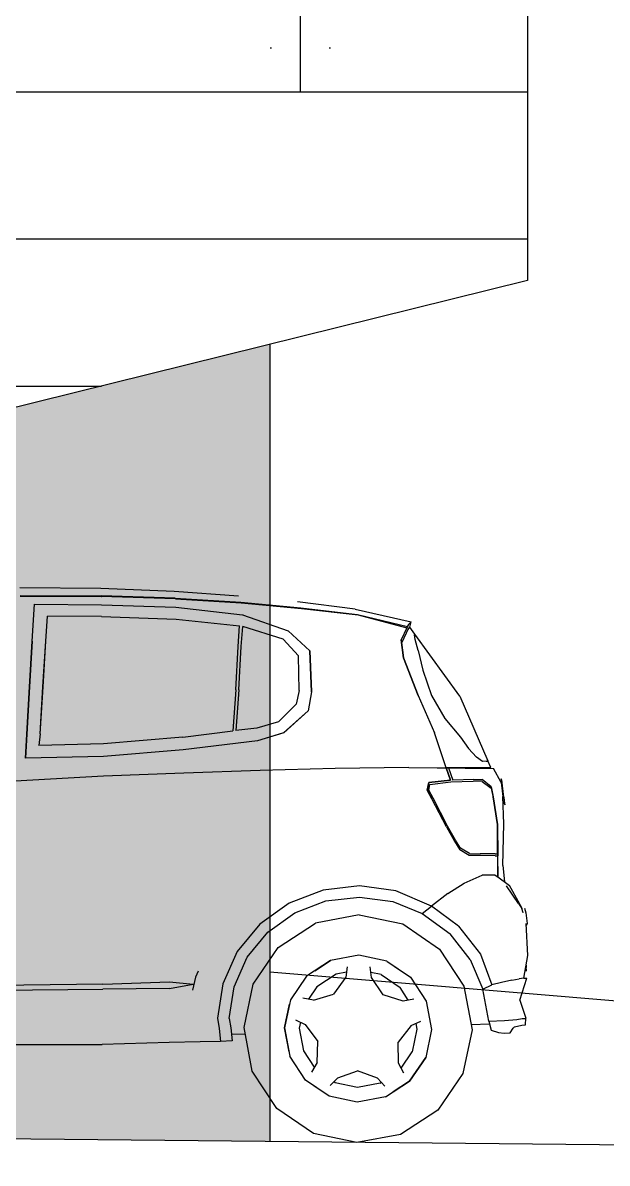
# Model space of a CAD drawing. Header units: millimetres. Extents: x 589 to 1175, y -455 to -172.
# Drawn here: x 1044.846 to 1046.434, y -345.633 to -342.532 of the extents above; entities that cross this region are included whole.
import ezdxf

# ---------------------------------------------------------------- set-up
doc = ezdxf.new("R2010")
doc.units = ezdxf.units.MM
doc.layers.add('FLOATING-WINDOWS', color=2, linetype='Continuous', plot=False)
for name, color, linetype in [('pohled', 4, 'Continuous'), ('srafa fasada', 253, 'Continuous'), ('stafaz', 252, 'Continuous'), ('ZDIVO', 1, 'Continuous')]:
    doc.layers.add(name, color=color, linetype=linetype)

# ---------------------------------------------------------------- blocks, each defined once
blk = doc.blocks.new('A$C57EF654B')
for p, q in [((10.0078, 1.0343), (10.228, 1.0349)), ((10.228, 1.0349), (10.427, 1.0285)), ((10.427, 1.0285), (10.6023, 1.0178)), ((10.0093, 1.0132), (10.2294, 1.0145)), ((10.0095, 1.0112), (10.2297, 1.0125)), ((10.0095, 1.0112), (10.2296, 1.0125)), ((10.4304, 1.0096), (10.2294, 1.0145)), ((10.431, 1.0077), (10.2296, 1.0125)), ((10.431, 1.0077), (10.2297, 1.0125)), ((10.4304, 1.0096), (10.4304, 1.0096)), ((10.4304, 1.0096), (10.6091, 1.0004)), ((10.431, 1.0077), (10.6102, 0.9986)), ((10.431, 1.0077), (10.6102, 0.9986)), ((10.6091, 1.0004), (10.7721, 0.9873)), ((10.6102, 0.9986), (10.7737, 0.9856)), ((10.6102, 0.9986), (10.7737, 0.9856)), ((10.9197, 0.9851), (10.7631, 1.0031)), ((10.0432, 0.8886), (10.0482, 0.9899)), ((10.0432, 0.8886), (10.0482, 0.9899)), ((10.0482, 0.9899), (10.2304, 0.9899)), ((10.2304, 0.9899), (10.4323, 0.9851)), ((10.4323, 0.9851), (10.6142, 0.9668)), ((10.6142, 0.9669), (10.6142, 0.9668)), ((10.6142, 0.9668), (10.7382, 0.9242)), ((10.6142, 0.9668), (10.7382, 0.9242)), ((10.7721, 0.9873), (10.7721, 0.9873)), ((10.7721, 0.9873), (10.9262, 0.9708)), ((10.7721, 0.9873), (10.9262, 0.9708)), ((10.7737, 0.9856), (10.9283, 0.9693)), ((10.7737, 0.9856), (10.9282, 0.9693)), ((10.9197, 0.9851), (11.072, 0.9516)), ((10.9262, 0.9708), (11.062, 0.9391)), ((10.9262, 0.9708), (11.062, 0.9391)), ((10.9282, 0.9693), (11.0602, 0.9356)), ((10.9283, 0.9693), (11.0602, 0.9356)), ((10.0802, 0.8891), (10.0838, 0.9574)), ((10.0802, 0.8891), (10.0838, 0.9574)), ((10.231, 0.9577), (10.0838, 0.9574)), ((10.231, 0.9577), (10.0838, 0.9574)), ((10.231, 0.9577), (10.4335, 0.9529)), ((10.231, 0.9577), (10.4336, 0.9529)), ((10.4335, 0.9529), (10.4336, 0.9529)), ((10.4336, 0.9529), (10.6063, 0.9363)), ((10.6026, 0.8802), (10.6063, 0.9363)), ((10.6109, 0.8799), (10.6146, 0.9346)), ((10.611, 0.8799), (10.6146, 0.9346)), ((10.7253, 0.9014), (10.6146, 0.9346)), ((11.0602, 0.9356), (11.0456, 0.9026)), ((11.0637, 0.9313), (11.0591, 0.9213)), ((11.0659, 0.9453), (11.0602, 0.9356)), ((11.0602, 0.9356), (11.062, 0.9391)), ((11.062, 0.9391), (11.0659, 0.9453)), ((11.0671, 0.936), (11.0637, 0.9313)), ((11.0703, 0.9504), (11.0659, 0.9453)), ((11.0686, 0.9371), (11.0671, 0.936)), ((11.0686, 0.9371), (11.072, 0.9516)), ((11.0825, 0.9181), (11.0686, 0.9371)), ((11.072, 0.9516), (11.0703, 0.9504)), ((10.7253, 0.9014), (10.767, 0.8563)), ((10.7382, 0.9242), (10.798, 0.8705)), ((10.798, 0.8705), (10.7382, 0.9242)), ((11.0456, 0.9025), (11.0455, 0.9026)), ((11.0455, 0.9026), (11.0521, 0.8542)), ((11.0522, 0.8542), (11.0456, 0.9026)), ((11.0591, 0.9213), (11.0468, 0.8934)), ((11.0591, 0.9213), (11.0591, 0.9213)), ((11.0817, 0.9163), (11.0825, 0.9181)), ((11.0836, 0.9043), (11.0817, 0.9163)), ((11.2064, 0.7508), (11.0825, 0.9181)), ((11.092, 0.8745), (11.0836, 0.9043)), ((10.0432, 0.8886), (10.0371, 0.7647)), ((10.0372, 0.7648), (10.0432, 0.8886)), ((10.0736, 0.7652), (10.0802, 0.8891)), ((10.0737, 0.7652), (10.0802, 0.8891)), ((10.5973, 0.7622), (10.6026, 0.8802)), ((10.5973, 0.7622), (10.6026, 0.8801)), ((10.6026, 0.8801), (10.6026, 0.8802)), ((10.6055, 0.7624), (10.611, 0.8799)), ((10.6055, 0.7624), (10.6109, 0.8799)), ((10.803, 0.7587), (10.798, 0.8705)), ((10.798, 0.8705), (10.803, 0.7587)), ((11.092, 0.8745), (11.092, 0.8745)), ((11.092, 0.8745), (11.1052, 0.8208)), ((10.7694, 0.7619), (10.767, 0.8563)), ((10.7694, 0.7619), (10.767, 0.8563)), ((11.0521, 0.8542), (11.0936, 0.7522)), ((11.0936, 0.7522), (11.0522, 0.8542)), ((11.1052, 0.8208), (11.1052, 0.8209)), ((11.1052, 0.8208), (11.1291, 0.7523)), ((10.0308, 0.6361), (10.0372, 0.7648)), ((10.0371, 0.7647), (10.0308, 0.6361)), ((10.0668, 0.6368), (10.0737, 0.7652)), ((10.0668, 0.6368), (10.0736, 0.7652)), ((10.5973, 0.7622), (10.5911, 0.6507)), ((10.5973, 0.7622), (10.5911, 0.6507)), ((10.6055, 0.7624), (10.5991, 0.6513)), ((10.6055, 0.7624), (10.5991, 0.6513)), ((10.7694, 0.7619), (10.7619, 0.725)), ((10.7694, 0.7619), (10.7619, 0.725)), ((10.803, 0.7587), (10.7949, 0.707)), ((10.803, 0.7587), (10.7949, 0.707)), ((11.0936, 0.7522), (11.1387, 0.6506)), ((11.1291, 0.7523), (11.1291, 0.7523)), ((11.1291, 0.7523), (11.1667, 0.6899)), ((11.2064, 0.7508), (11.2846, 0.5763)), ((10.7619, 0.725), (10.7142, 0.6767)), ((10.7619, 0.725), (10.7142, 0.6767)), ((10.7288, 0.6466), (10.7949, 0.707)), ((10.7289, 0.6466), (10.7949, 0.707)), ((11.1667, 0.6899), (11.2091, 0.6393)), ((10.6557, 0.6588), (10.5991, 0.6513)), ((10.5991, 0.6513), (10.5991, 0.6513)), ((10.7142, 0.6767), (10.6557, 0.6588)), ((10.6557, 0.6588), (10.6557, 0.6588)), ((10.0308, 0.6361), (10.0276, 0.5706)), ((10.0276, 0.5706), (10.0308, 0.6361)), ((10.0668, 0.6368), (10.0638, 0.6054)), ((10.0668, 0.6368), (10.0638, 0.6054)), ((10.4547, 0.6322), (10.2392, 0.6116)), ((10.4547, 0.6322), (10.5911, 0.6507)), ((10.4547, 0.6322), (10.4547, 0.6322)), ((10.6576, 0.6245), (10.4558, 0.5979)), ((10.7289, 0.6466), (10.6576, 0.6245)), ((10.7288, 0.6466), (10.6576, 0.6245)), ((11.1714, 0.5555), (11.1387, 0.6506)), ((11.1387, 0.6506), (11.1387, 0.6506)), ((11.2091, 0.6393), (11.2314, 0.6087)), ((10.2392, 0.6116), (10.0638, 0.6054)), ((10.0638, 0.6054), (10.0638, 0.6054)), ((10.2392, 0.6116), (10.2392, 0.6116)), ((10.4558, 0.5979), (10.2399, 0.5772)), ((10.4558, 0.5979), (10.2399, 0.5773)), ((10.4558, 0.5979), (10.4558, 0.5979)), ((11.2314, 0.6087), (11.2534, 0.5855)), ((10.2399, 0.5773), (10.0276, 0.5706)), ((10.2399, 0.5772), (10.0276, 0.5706)), ((11.27, 0.5743), (11.2534, 0.5855)), ((11.2797, 0.575), (11.27, 0.5743)), ((11.2797, 0.575), (11.284, 0.5755)), ((11.2846, 0.5763), (11.284, 0.5755)), ((11.293, 0.5577), (11.2846, 0.5763)), ((10.459, 0.5344), (10.2409, 0.524)), ((10.6661, 0.5432), (10.459, 0.5344)), ((10.459, 0.5344), (10.459, 0.5344)), ((10.8695, 0.5509), (10.6661, 0.5432)), ((11.07, 0.5555), (10.8695, 0.5509)), ((11.07, 0.5555), (10.8695, 0.5509)), ((11.07, 0.5555), (11.1714, 0.5555)), ((11.07, 0.5555), (11.2997, 0.5555)), ((11.1706, 0.5577), (11.2398, 0.5577)), ((11.1833, 0.5225), (11.1714, 0.5555)), ((11.1714, 0.5555), (11.1834, 0.5224)), ((11.1714, 0.5555), (11.1714, 0.5555)), ((11.1777, 0.5555), (11.1897, 0.5224)), ((11.2398, 0.5577), (11.2872, 0.5577)), ((11.2872, 0.5577), (11.293, 0.5577)), ((11.3211, 0.5173), (11.2997, 0.5555)), ((11.3216, 0.5249), (11.3212, 0.5276)), ((11.3212, 0.5276), (11.322, 0.5227)), ((10.2409, 0.524), (9.9519, 0.5049)), ((10.2409, 0.524), (10.2409, 0.524)), ((11.1204, 0.4949), (11.1244, 0.5151)), ((11.1244, 0.5151), (11.1205, 0.4949)), ((11.1833, 0.5225), (11.1244, 0.5151)), ((11.1244, 0.5151), (11.1834, 0.5224)), ((11.1249, 0.4944), (11.1276, 0.5105)), ((11.1249, 0.4944), (11.1276, 0.5105)), ((11.1276, 0.5105), (11.1842, 0.5175)), ((11.1276, 0.5105), (11.1276, 0.5105)), ((11.1842, 0.5175), (11.2449, 0.5201)), ((11.2469, 0.5252), (11.1897, 0.5224)), ((11.2693, 0.5201), (11.2449, 0.5201)), ((11.2469, 0.5252), (11.2469, 0.5252)), ((11.2469, 0.5252), (11.2694, 0.5252)), ((11.2693, 0.5201), (11.2942, 0.5016)), ((11.2944, 0.5056), (11.2694, 0.5252)), ((11.2942, 0.5016), (11.2996, 0.4759)), ((11.2942, 0.5016), (11.2996, 0.4759)), ((11.2944, 0.5056), (11.2999, 0.4784)), ((11.3211, 0.5173), (11.3264, 0.4791)), ((11.3216, 0.5249), (11.3227, 0.5173)), ((11.3222, 0.5207), (11.322, 0.5227)), ((11.3227, 0.5175), (11.3222, 0.5211)), ((11.3223, 0.5204), (11.3227, 0.5173)), ((11.3227, 0.5175), (11.3232, 0.514)), ((11.3227, 0.5173), (11.3232, 0.5139)), ((11.3227, 0.5173), (11.3243, 0.506)), ((11.3227, 0.5173), (11.3229, 0.5159)), ((11.3229, 0.5159), (11.3238, 0.5096)), ((11.3243, 0.5058), (11.3232, 0.5139)), ((11.3243, 0.506), (11.3263, 0.4921)), ((11.3246, 0.5041), (11.3243, 0.5058)), ((11.3244, 0.5054), (11.3247, 0.5032)), ((11.3246, 0.5041), (11.3247, 0.5031)), ((11.3251, 0.5004), (11.3247, 0.5032)), ((11.3247, 0.5031), (11.3248, 0.5031)), ((11.3248, 0.5031), (11.325, 0.5012)), ((11.3253, 0.4987), (11.325, 0.5014)), ((11.3257, 0.4967), (11.325, 0.5012)), ((11.3251, 0.5004), (11.3253, 0.4987)), ((11.3257, 0.4967), (11.3262, 0.493)), ((11.1332, 0.4716), (11.1204, 0.4949)), ((11.1205, 0.4949), (11.1333, 0.4716)), ((11.137, 0.4732), (11.1249, 0.4944)), ((11.1734, 0.3957), (11.1332, 0.4716)), ((11.1734, 0.3957), (11.1333, 0.4716)), ((11.1769, 0.3977), (11.137, 0.4732)), ((11.2996, 0.4759), (11.3121, 0.4019)), ((11.2996, 0.4759), (11.3121, 0.4019)), ((11.3124, 0.4031), (11.2999, 0.4784)), ((11.2999, 0.4784), (11.3124, 0.4031)), ((11.328, 0.4803), (11.3262, 0.493)), ((11.3262, 0.4926), (11.3263, 0.4921)), ((11.3263, 0.4921), (11.3282, 0.4787)), ((11.3291, 0.4052), (11.3264, 0.4791)), ((11.329, 0.473), (11.3278, 0.4818)), ((11.3279, 0.4806), (11.3294, 0.4708)), ((11.3282, 0.4787), (11.3298, 0.4674)), ((11.3293, 0.4712), (11.329, 0.473)), ((11.3294, 0.4708), (11.3309, 0.4598)), ((11.3298, 0.4674), (11.3296, 0.4688)), ((11.3298, 0.4674), (11.3309, 0.4598)), ((11.3299, 0.4672), (11.3303, 0.4643)), ((11.3309, 0.4598), (11.3303, 0.4643)), ((11.3306, 0.4621), (11.3306, 0.462)), ((11.3308, 0.4608), (11.3306, 0.462)), ((11.3307, 0.4614), (11.3313, 0.4571)), ((11.3309, 0.4598), (11.3313, 0.4571)), ((11.3276, 0.2914), (11.3291, 0.4052)), ((11.1734, 0.3957), (11.1956, 0.3568)), ((11.1734, 0.3957), (11.1956, 0.3568)), ((11.1987, 0.3597), (11.1769, 0.3977)), ((11.3135, 0.3231), (11.3121, 0.4019)), ((11.314, 0.3181), (11.3124, 0.4031)), ((11.3124, 0.4031), (11.314, 0.3181)), ((11.1956, 0.3568), (11.2109, 0.3332)), ((11.1956, 0.3568), (11.2109, 0.3332)), ((11.2129, 0.3374), (11.1987, 0.3597)), ((11.2129, 0.3374), (11.1987, 0.3597)), ((11.2366, 0.3181), (11.2109, 0.3332)), ((11.2366, 0.3181), (11.2109, 0.3332)), ((11.2368, 0.3231), (11.2129, 0.3374)), ((11.2368, 0.3231), (11.2129, 0.3374)), ((11.2662, 0.3181), (11.2366, 0.3181)), ((11.2368, 0.3231), (11.2368, 0.3231)), ((11.2368, 0.3231), (11.266, 0.3231)), ((11.266, 0.3231), (11.266, 0.3231)), ((11.3072, 0.3231), (11.266, 0.3231)), ((11.3073, 0.3181), (11.2662, 0.3181)), ((11.3072, 0.3231), (11.3135, 0.3231)), ((11.3073, 0.3181), (11.3073, 0.3181)), ((11.3073, 0.3181), (11.3137, 0.3181)), ((11.315, 0.2607), (11.3137, 0.3181)), ((11.3154, 0.2607), (11.314, 0.3181)), ((11.3276, 0.2914), (11.3325, 0.2478)), ((11.2233, 0.2429), (11.2717, 0.265)), ((11.3073, 0.2656), (11.2717, 0.265)), ((11.2717, 0.265), (11.2717, 0.265)), ((11.2717, 0.265), (11.2717, 0.265)), ((11.3073, 0.2656), (11.315, 0.2607)), ((11.3073, 0.2656), (11.315, 0.2607)), ((11.315, 0.2607), (11.3149, 0.2621)), ((11.3154, 0.2607), (11.315, 0.2607)), ((11.315, 0.2607), (11.3462, 0.2378)), ((11.3158, 0.2601), (11.3154, 0.2607)), ((10.8401, 0.2199), (10.748, 0.1836)), ((10.8401, 0.2199), (10.748, 0.1836)), ((10.9391, 0.2323), (10.8401, 0.2199)), ((10.9391, 0.2323), (10.8401, 0.2199)), ((11.0379, 0.2199), (10.9391, 0.2323)), ((11.1355, 0.1797), (11.0379, 0.2199)), ((11.038, 0.2199), (11.0379, 0.2199)), ((11.1795, 0.2144), (11.2233, 0.2429)), ((11.2233, 0.2429), (11.2233, 0.2429)), ((11.2233, 0.2429), (11.2233, 0.2429)), ((11.3716, 0.1892), (11.3383, 0.2366)), ((11.375, 0.1875), (11.3462, 0.2378)), ((10.764, 0.1572), (10.8484, 0.1906)), ((10.8484, 0.1906), (10.9391, 0.2019)), ((10.9391, 0.2019), (11.0297, 0.1906)), ((11.0297, 0.1906), (11.1101, 0.1589)), ((11.1795, 0.2144), (11.1355, 0.1797)), ((11.1795, 0.2144), (11.1795, 0.2144)), ((11.3716, 0.1892), (11.3805, 0.1751)), ((11.375, 0.1875), (11.3805, 0.1751)), ((11.375, 0.1874), (11.375, 0.1875)), ((11.375, 0.1874), (11.3807, 0.1767)), ((10.748, 0.1836), (10.6689, 0.1258)), ((10.748, 0.1836), (10.6689, 0.1258)), ((10.6914, 0.1043), (10.764, 0.1572)), ((11.1101, 0.1589), (11.1355, 0.1797)), ((11.1101, 0.1589), (11.1867, 0.1043)), ((11.2093, 0.1258), (11.1355, 0.1797)), ((11.1355, 0.1797), (11.1355, 0.1797)), ((11.3845, 0.1635), (11.3805, 0.1751)), ((11.3845, 0.1635), (11.3845, 0.1636)), ((11.3879, 0.1767), (11.3918, 0.1635)), ((11.3918, 0.1635), (11.396, 0.1343)), ((10.6689, 0.1258), (10.6081, 0.0504)), ((10.7201, 0.063), (10.8205, 0.1301)), ((10.939, 0.1537), (10.8205, 0.1301)), ((10.939, 0.1537), (11.0575, 0.1301)), ((11.0575, 0.1301), (11.158, 0.063)), ((11.2093, 0.1258), (11.27, 0.0504)), ((11.3984, 0.0479), (11.3925, 0.1343)), ((11.396, 0.1343), (11.3928, 0.13)), ((10.6358, 0.0352), (10.6914, 0.1043)), ((11.2421, 0.0355), (11.1867, 0.1043)), ((10.6529, -0.0375), (10.7201, 0.063)), ((11.158, 0.063), (11.2251, -0.0375)), ((10.6081, 0.0504), (10.57, -0.0373)), ((10.6008, -0.0452), (10.6358, 0.0352)), ((10.939, 0.0438), (10.8626, 0.0286)), ((11.0155, 0.0286), (10.939, 0.0438)), ((11.2421, 0.0355), (11.2773, -0.0452)), ((11.27, 0.0504), (11.3016, -0.0332)), ((11.3879, -0.0144), (11.3984, 0.0479)), ((11.3984, 0.0479), (11.3983, 0.0491)), ((10.8626, 0.0286), (10.7977, -0.0147)), ((10.8204, 0.0004), (10.8626, 0.0286)), ((10.8626, 0.0286), (10.8626, 0.0286)), ((10.9076, 0.0124), (10.9041, -0.0161)), ((10.974, -0.0161), (10.9704, 0.0124)), ((11.0155, 0.0286), (11.0803, -0.0147)), ((11.0365, 0.0145), (11.0803, -0.0147)), ((11.3932, 0.0171), (11.394, 0.005)), ((11.3939, 0.0213), (11.3943, 0.015)), ((10.4963, -0.0199), (10.4883, -0.0557)), ((10.5034, -0.0037), (10.4963, -0.0199)), ((10.7977, -0.0147), (10.7544, -0.0795)), ((10.8779, -0.0083), (10.826, -0.043)), ((10.9041, -0.0161), (10.8715, -0.0631)), ((10.9057, -0.0028), (10.8779, -0.0083)), ((11.0002, -0.0083), (10.9723, -0.0028)), ((11.0066, -0.0631), (10.974, -0.0161)), ((11.0002, -0.0083), (11.052, -0.043)), ((11.0803, -0.0147), (11.1236, -0.0795)), ((11.0803, -0.0147), (11.1236, -0.0795)), ((11.3275, -0.0261), (11.3016, -0.0332)), ((11.3552, -0.02), (11.3275, -0.0261)), ((11.3552, -0.02), (11.3752, -0.0164)), ((11.3879, -0.0144), (11.3752, -0.0164)), ((11.3776, -0.0739), (11.3963, -0.014)), ((11.3879, -0.0144), (11.3963, -0.014)), ((10.244, -0.0422), (9.9504, -0.0483)), ((9.9504, -0.0607), (10.2441, -0.0552)), ((10.244, -0.0422), (10.4258, -0.034)), ((10.4259, -0.0518), (10.2441, -0.0552)), ((10.4258, -0.034), (10.4899, -0.0389)), ((10.4258, -0.034), (10.4258, -0.034)), ((10.4259, -0.0518), (10.4899, -0.0389)), ((10.4259, -0.0518), (10.426, -0.0518)), ((10.4899, -0.0389), (10.4899, -0.0389)), ((10.4899, -0.0389), (10.4899, -0.0389)), ((10.57, -0.0373), (10.5569, -0.1315)), ((10.57, -0.0373), (10.5569, -0.1315)), ((10.5889, -0.1315), (10.6008, -0.0452)), ((10.6294, -0.156), (10.6529, -0.0375)), ((10.826, -0.043), (10.8033, -0.0769)), ((11.0747, -0.0769), (11.052, -0.043)), ((11.2251, -0.0375), (11.2487, -0.156)), ((11.2773, -0.0452), (11.3016, -0.0332)), ((11.2945, -0.1322), (11.2773, -0.0452)), ((10.7544, -0.0795), (10.7392, -0.156)), ((10.7392, -0.156), (10.7522, -0.0908)), ((10.8168, -0.0795), (10.7881, -0.074)), ((10.8168, -0.0795), (10.8715, -0.0631)), ((11.0612, -0.0795), (11.0066, -0.0631)), ((11.09, -0.074), (11.0612, -0.0795)), ((11.1236, -0.0795), (11.1247, -0.0848)), ((11.1236, -0.0795), (11.1388, -0.156)), ((11.3776, -0.0739), (11.3945, -0.1231)), ((11.3844, -0.1241), (11.393, -0.1232)), ((11.3945, -0.1231), (11.393, -0.1232)), ((11.3936, -0.1405), (11.3945, -0.1231)), ((10.5569, -0.1315), (10.5616, -0.1588)), ((10.5569, -0.1315), (10.5616, -0.1587)), ((10.5889, -0.1315), (10.5933, -0.1568)), ((10.7689, -0.1337), (10.7952, -0.146)), ((10.7824, -0.14), (10.7792, -0.156)), ((10.7952, -0.146), (10.8298, -0.1915)), ((11.0828, -0.146), (11.0483, -0.1915)), ((11.0828, -0.146), (11.1091, -0.1337)), ((11.0957, -0.14), (11.0989, -0.156)), ((11.2965, -0.1398), (11.246, -0.1424)), ((11.2945, -0.1322), (11.3364, -0.1299)), ((11.2945, -0.1322), (11.3011, -0.1566)), ((11.3364, -0.1299), (11.3703, -0.1264)), ((11.3526, -0.1626), (11.3601, -0.1499)), ((11.3601, -0.1499), (11.3645, -0.1463)), ((11.3645, -0.1463), (11.3835, -0.1416)), ((11.3703, -0.1264), (11.3844, -0.1241)), ((11.3835, -0.1416), (11.3921, -0.1407)), ((11.3921, -0.1407), (11.3936, -0.1405)), ((10.5616, -0.1587), (10.5656, -0.1942)), ((10.5616, -0.1588), (10.5656, -0.1942)), ((10.5933, -0.1568), (10.5973, -0.1922)), ((10.6328, -0.1735), (10.5954, -0.1754)), ((10.6529, -0.2745), (10.6294, -0.156)), ((10.7522, -0.221), (10.7392, -0.156)), ((10.7392, -0.156), (10.7544, -0.2325)), ((10.7792, -0.156), (10.7913, -0.2172)), ((11.0989, -0.156), (11.0867, -0.2172)), ((11.1388, -0.156), (11.1236, -0.2325)), ((11.2487, -0.156), (11.2251, -0.2745)), ((11.3011, -0.1566), (11.3209, -0.1621)), ((11.3209, -0.1621), (11.3359, -0.1644)), ((11.3359, -0.1644), (11.3526, -0.1626)), ((9.7901, -0.2116), (10.2443, -0.2063)), ((10.2443, -0.2063), (9.9059, -0.21)), ((10.4264, -0.1983), (10.2443, -0.2063)), ((10.5105, -0.1956), (10.4264, -0.1983)), ((10.4264, -0.1983), (10.4264, -0.1983)), ((10.5656, -0.1942), (10.5105, -0.1956)), ((10.5105, -0.1956), (10.5105, -0.1956)), ((10.5973, -0.1922), (10.5656, -0.1942)), ((10.8285, -0.2486), (10.8298, -0.1915)), ((11.0495, -0.2486), (11.0483, -0.1915)), ((10.7977, -0.2973), (10.7544, -0.2325)), ((10.7913, -0.2172), (10.8212, -0.2619)), ((11.0568, -0.2618), (11.0867, -0.2172)), ((11.1236, -0.2325), (11.0803, -0.2973)), ((11.0803, -0.2973), (11.1236, -0.2325)), ((11.1246, -0.2275), (11.1236, -0.2325)), ((10.7201, -0.375), (10.6529, -0.2745)), ((10.8285, -0.2486), (10.8139, -0.2752)), ((10.8851, -0.2897), (10.939, -0.2709)), ((10.9929, -0.2897), (10.939, -0.2709)), ((11.0642, -0.2752), (11.0495, -0.2486)), ((11.2251, -0.2745), (11.158, -0.375)), ((10.8626, -0.3406), (10.7977, -0.2973)), ((10.8647, -0.3115), (10.8851, -0.2897)), ((10.8779, -0.3037), (10.8743, -0.3013)), ((10.939, -0.3158), (10.8779, -0.3037)), ((11.0002, -0.3037), (10.939, -0.3158)), ((10.9929, -0.2897), (11.0134, -0.3115)), ((11.0002, -0.3037), (11.0038, -0.3013)), ((11.0155, -0.3406), (11.0803, -0.2973)), ((11.0803, -0.2973), (11.0365, -0.3265)), ((10.8626, -0.3406), (10.8204, -0.3124)), ((10.8626, -0.3406), (10.8626, -0.3406)), ((10.939, -0.3558), (10.8626, -0.3406)), ((11.0155, -0.3406), (10.939, -0.3558)), ((10.8205, -0.4421), (10.7201, -0.375)), ((11.158, -0.375), (11.0575, -0.4421)), ((10.939, -0.4657), (10.8205, -0.4421)), ((11.0575, -0.4421), (10.939, -0.4657))]:
    blk.add_line(p, q)

msp = doc.modelspace()

# ---------------------------------------------------------------- hatches: boundary and pattern name
at = {"layer": 'FLOATING-WINDOWS'}
h = msp.add_hatch(dxfattribs=at)
h.set_pattern_fill('WOODS_BOARD_WIDENAILS', color=256, scale=0.2, style=0, pattern_type=2)
h.set_pattern_definition([(0, (0, 0.08), (0, 0.4), []), (90, (0, 0.08), (-0.8, 0.8), [0.4, -2.8]), (90, (0.08, 0.2), (-0.8, 0.8), [0, -0.16, 0, -3.04]), (90, (3.12, 0.2), (-0.8, 0.8), [0, -0.16, 0, -3.04]), (90, (1.6, 0.48), (-0.8, 0.8), [0.4, -2.8]), (90, (1.52, 0.6), (-0.8, 0.8), [0, -0.16, 0, -3.04]), (90, (1.68, 0.6), (-0.8, 0.8), [0, -0.16, 0, -3.04])])
h.paths.add_polyline_path([(1046.2181, -339.7828), (1030.1681, -341.6756), (1030.1681, -341.877), (1044.4181, -340.1965), (1044.4181, -342.2828), (1040.7181, -342.2828), (1040.1181, -342.2828), (1040.1181, -343.7828), (1042.2181, -343.7828), (1042.5486, -344.1411), (1046.2181, -343.2328)])
h.paths.add_polyline_path([(1040.1181, -344.1485), (1042.5486, -344.1485), (1042.5486, -344.1411), (1042.2181, -343.7828), (1040.1181, -343.7828)])
at = {"layer": 'srafa fasada'}
msp.add_hatch(color=256, dxfattribs=at).paths.add_polyline_path([(1045.5181, -343.4061), (1042.5486, -344.1411), (1042.5486, -345.5456), (1045.5181, -345.5741)])

# ---------------------------------------------------------------- linework, layer by layer
at = {"layer": 'pohled'}
for p, q in [((1046.2181, -339.7828), (1046.2181, -343.2328)), ((1046.2181, -343.2328), (1042.5486, -344.1411)), ((1045.5181, -343.4061), (1045.5181, -345.5741)), ((1045.5181, -345.112), (1051.7181, -345.6328))]:
    msp.add_line(p, q, dxfattribs=at)
at = {"layer": 'ZDIVO'}
msp.add_line((1051.7181, -345.6328), (1041.1681, -345.5328), dxfattribs=at)

# ---------------------------------------------------------------- block references
at = {"layer": 'stafaz', "rotation": 359.4261779618541}
msp.add_blockref('A$C57EF654B', (1034.8205, -345.0016), dxfattribs=at)

doc.saveas('drawing.dxf')
